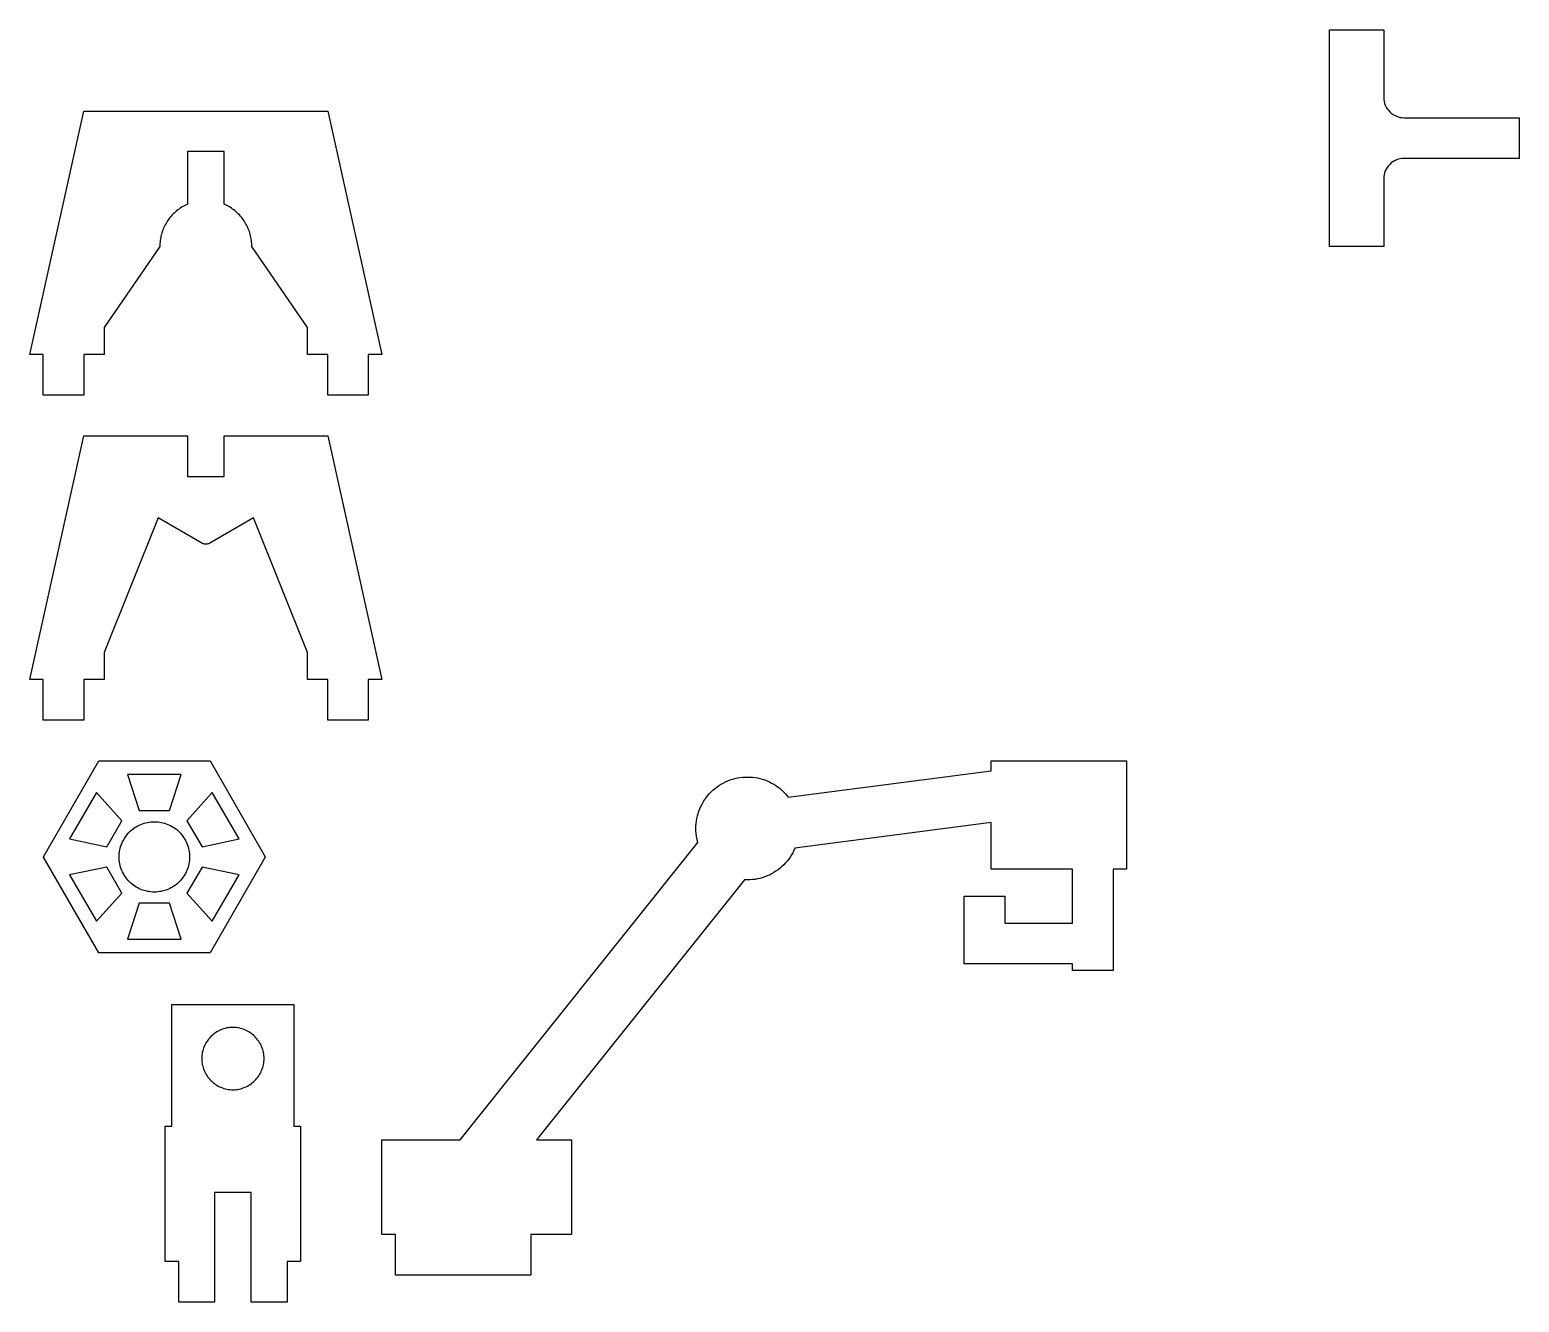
# Model space of a CAD drawing. Header units: millimetres. Extents: x 4 to 356, y 4 to 259.
# Drawn here: x 206 to 316, y 11 to 105 of the extents above; entities that cross this region are included whole.
import ezdxf

# ---------------------------------------------------------------- set-up
doc = ezdxf.new("R2010")
doc.units = ezdxf.units.MM
doc.layers.add('CUT', color=1, linetype='Continuous')
doc.layers.add('ENGRAVE', color=5, linetype='Continuous')

msp = doc.modelspace()

# ---------------------------------------------------------------- linework, layer by layer
at = {"layer": 'CUT'}
for points in [[(306, 89), (305.96, 89), (302.04, 89), (302, 89), (302, 89.04), (302, 104.96), (302, 105), (302.04, 105), (305.96, 105), (306, 105), (306, 104.96), (306, 100), (306.01, 99.85), (306.03, 99.71), (306.06, 99.56), (306.11, 99.43), (306.18, 99.29), (306.25, 99.17), (306.34, 99.05), (306.44, 98.94), (306.55, 98.84), (306.67, 98.75), (306.79, 98.68), (306.93, 98.61), (307.06, 98.56), (307.21, 98.53), (307.35, 98.51), (307.5, 98.5), (315.96, 98.5), (316, 98.5), (316, 98.46), (316, 95.54), (316, 95.5), (315.96, 95.5), (307.5, 95.5), (307.35, 95.49), (307.21, 95.47), (307.06, 95.44), (306.93, 95.39), (306.79, 95.32), (306.67, 95.25), (306.55, 95.16), (306.44, 95.06), (306.34, 94.95), (306.25, 94.83), (306.18, 94.71), (306.11, 94.57), (306.06, 94.44), (306.03, 94.29), (306.01, 94.15), (306, 94), (306, 89.04)], [(210, 99), (228, 99), (232, 81), (231, 81), (231, 78), (228, 78), (228, 81), (226.5, 81), (226.5, 83), (222.4, 89), (222.4, 89.11), (222.39, 89.22), (222.38, 89.33), (222.37, 89.44), (222.35, 89.55), (222.33, 89.66), (222.31, 89.77), (222.28, 89.88), (222.25, 89.99), (222.22, 90.09), (222.18, 90.2), (222.14, 90.3), (222.1, 90.4), (222.05, 90.5), (222, 90.6), (221.94, 90.7), (221.89, 90.8), (221.83, 90.89), (221.76, 90.98), (221.7, 91.07), (221.63, 91.16), (221.56, 91.24), (221.48, 91.32), (221.4, 91.4), (221.32, 91.48), (221.24, 91.56), (221.16, 91.63), (221.07, 91.7), (220.98, 91.76), (220.89, 91.83), (220.8, 91.89), (220.7, 91.94), (220.6, 92), (220.5, 92.05), (220.4, 92.1), (220.35, 92.12), (220.35, 96), (217.65, 96), (217.65, 92.12), (217.6, 92.1), (217.5, 92.05), (217.4, 92), (217.3, 91.94), (217.2, 91.89), (217.11, 91.83), (217.02, 91.76), (216.93, 91.7), (216.84, 91.63), (216.76, 91.56), (216.68, 91.48), (216.6, 91.4), (216.52, 91.32), (216.44, 91.24), (216.37, 91.16), (216.3, 91.07), (216.24, 90.98), (216.17, 90.89), (216.11, 90.8), (216.06, 90.7), (216, 90.6), (215.95, 90.5), (215.9, 90.4), (215.86, 90.3), (215.82, 90.2), (215.78, 90.09), (215.75, 89.99), (215.72, 89.88), (215.69, 89.77), (215.67, 89.66), (215.65, 89.55), (215.63, 89.44), (215.62, 89.33), (215.61, 89.22), (215.6, 89.11), (215.6, 89), (211.5, 83), (211.5, 81), (210, 81), (210, 78), (207, 78), (207, 81), (206, 81)], [(217.65, 75), (217.65, 72), (220.35, 72), (220.35, 75), (228, 75), (232, 57), (231, 57), (231, 54), (228, 54), (228, 57), (226.5, 57), (226.5, 59), (222.52, 68.94), (219.3, 67.08), (219.25, 67.05), (219.2, 67.03), (219.14, 67.02), (219.09, 67.01), (219.03, 67), (218.97, 67), (218.91, 67.01), (218.86, 67.02), (218.8, 67.03), (218.75, 67.05), (218.7, 67.08), (215.48, 68.94), (211.5, 59), (211.5, 57), (210, 57), (210, 54), (207, 54), (207, 57), (206, 57), (210, 75)], [(207, 43.9), (207.01, 43.91), (211.09, 50.99), (211.1, 51), (211.11, 51), (219.28, 51), (219.3, 51), (219.31, 50.99), (223.39, 43.91), (223.4, 43.9), (223.39, 43.89), (219.31, 36.81), (219.3, 36.8), (219.28, 36.8), (211.11, 36.8), (211.1, 36.8), (211.09, 36.81), (207.01, 43.89)], [(233, 16), (232, 16), (232, 23), (237.78, 23), (255.35, 44.96), (255.31, 45.08), (255.27, 45.26), (255.24, 45.44), (255.22, 45.63), (255.2, 45.81), (255.2, 46), (255.2, 46.19), (255.22, 46.37), (255.24, 46.56), (255.27, 46.74), (255.31, 46.92), (255.36, 47.1), (255.42, 47.28), (255.49, 47.45), (255.56, 47.62), (255.65, 47.79), (255.74, 47.95), (255.84, 48.11), (255.95, 48.26), (256.06, 48.41), (256.18, 48.55), (256.31, 48.69), (256.45, 48.82), (256.59, 48.94), (256.74, 49.05), (256.89, 49.16), (257.05, 49.26), (257.21, 49.35), (257.38, 49.44), (257.55, 49.51), (257.72, 49.58), (257.9, 49.64), (258.08, 49.69), (258.26, 49.73), (258.44, 49.76), (258.63, 49.78), (258.81, 49.8), (259, 49.8), (259.19, 49.8), (259.37, 49.78), (259.56, 49.76), (259.74, 49.73), (259.92, 49.69), (260.1, 49.64), (260.28, 49.58), (260.45, 49.51), (260.62, 49.44), (260.79, 49.35), (260.95, 49.26), (261.11, 49.16), (261.26, 49.05), (261.41, 48.94), (261.55, 48.82), (261.69, 48.69), (261.82, 48.55), (261.94, 48.41), (262.02, 48.31), (277, 50.26), (277, 51), (287, 51), (287, 43), (286, 43), (286, 39), (286, 36), (286, 35.5), (283, 35.5), (283, 36), (275, 36), (275, 39), (275, 41), (278, 41), (278, 39), (283, 39), (283, 43), (277, 43), (277, 46.43), (262.51, 44.54), (262.44, 44.38), (262.35, 44.21), (262.26, 44.05), (262.16, 43.89), (262.05, 43.74), (261.94, 43.59), (261.82, 43.45), (261.69, 43.31), (261.55, 43.18), (261.41, 43.06), (261.26, 42.95), (261.11, 42.84), (260.95, 42.74), (260.79, 42.65), (260.62, 42.56), (260.45, 42.49), (260.28, 42.42), (260.1, 42.36), (259.92, 42.31), (259.74, 42.27), (259.56, 42.24), (259.37, 42.22), (259.19, 42.2), (259, 42.2), (258.81, 42.2), (258.78, 42.21), (243.42, 23), (246, 23), (246, 16), (243, 16), (243, 13), (233, 13)], [(222.35, 19.1), (219.65, 19.1), (219.65, 11), (217, 11), (217, 14), (216, 14), (216, 24), (216.5, 24), (216.5, 33), (225.5, 33), (225.5, 24), (226, 24), (226, 14), (225, 14), (225, 11), (222.35, 11)], [(223.3, 29.11), (223.29, 29.23), (223.28, 29.34), (223.26, 29.45), (223.23, 29.56), (223.2, 29.67), (223.17, 29.77), (223.12, 29.88), (223.08, 29.98), (223.03, 30.08), (222.97, 30.18), (222.91, 30.28), (222.85, 30.37), (222.78, 30.46), (222.7, 30.54), (222.63, 30.63), (222.54, 30.7), (222.46, 30.78), (222.37, 30.85), (222.28, 30.91), (222.18, 30.97), (222.08, 31.03), (221.98, 31.08), (221.88, 31.12), (221.77, 31.17), (221.67, 31.2), (221.56, 31.23), (221.45, 31.26), (221.34, 31.28), (221.23, 31.29), (221.11, 31.3), (221, 31.3), (220.89, 31.3), (220.77, 31.29), (220.66, 31.28), (220.55, 31.26), (220.44, 31.23), (220.33, 31.2), (220.23, 31.17), (220.12, 31.12), (220.02, 31.08), (219.92, 31.03), (219.82, 30.97), (219.72, 30.91), (219.63, 30.85), (219.54, 30.78), (219.46, 30.7), (219.37, 30.63), (219.3, 30.54), (219.22, 30.46), (219.15, 30.37), (219.09, 30.28), (219.03, 30.18), (218.97, 30.08), (218.92, 29.98), (218.88, 29.88), (218.83, 29.77), (218.8, 29.67), (218.77, 29.56), (218.74, 29.45), (218.72, 29.34), (218.71, 29.23), (218.7, 29.11), (218.7, 29), (218.7, 28.89), (218.71, 28.77), (218.72, 28.66), (218.74, 28.55), (218.77, 28.44), (218.8, 28.33), (218.83, 28.23), (218.88, 28.12), (218.92, 28.02), (218.97, 27.92), (219.03, 27.82), (219.09, 27.72), (219.15, 27.63), (219.22, 27.54), (219.3, 27.46), (219.37, 27.37), (219.46, 27.3), (219.54, 27.22), (219.63, 27.15), (219.72, 27.09), (219.82, 27.03), (219.92, 26.97), (220.02, 26.92), (220.12, 26.88), (220.23, 26.83), (220.33, 26.8), (220.44, 26.77), (220.55, 26.74), (220.66, 26.72), (220.77, 26.71), (220.89, 26.7), (221, 26.7), (221.11, 26.7), (221.23, 26.71), (221.34, 26.72), (221.45, 26.74), (221.56, 26.77), (221.67, 26.8), (221.77, 26.83), (221.88, 26.88), (221.98, 26.92), (222.08, 26.97), (222.18, 27.03), (222.28, 27.09), (222.37, 27.15), (222.46, 27.22), (222.54, 27.3), (222.63, 27.37), (222.7, 27.46), (222.78, 27.54), (222.85, 27.63), (222.91, 27.72), (222.97, 27.82), (223.03, 27.92), (223.08, 28.02), (223.12, 28.12), (223.17, 28.23), (223.2, 28.33), (223.23, 28.44), (223.26, 28.55), (223.28, 28.66), (223.29, 28.77), (223.3, 28.89), (223.3, 29)]]:
    msp.add_lwpolyline(points, close=True, dxfattribs=at)
at = {"layer": 'ENGRAVE'}
for points in [[(216.31, 47.32), (217.18, 49.99), (213.22, 49.99), (214.09, 47.32), (216.31, 47.32)], [(212.79, 46.57), (210.92, 48.65), (208.94, 45.23), (211.68, 44.65), (212.79, 46.57)], [(218.72, 44.65), (221.46, 45.23), (219.48, 48.65), (217.61, 46.57), (218.72, 44.65)], [(217.8, 43.9), (217.8, 43.77), (217.79, 43.64), (217.77, 43.52), (217.75, 43.39), (217.72, 43.27), (217.69, 43.14), (217.65, 43.02), (217.6, 42.9), (217.55, 42.79), (217.49, 42.67), (217.43, 42.56), (217.36, 42.45), (217.29, 42.35), (217.21, 42.25), (217.13, 42.15), (217.04, 42.06), (216.95, 41.97), (216.85, 41.89), (216.75, 41.81), (216.64, 41.74), (216.54, 41.67), (216.42, 41.61), (216.31, 41.55), (216.19, 41.5), (216.08, 41.45), (215.95, 41.41), (215.83, 41.38), (215.71, 41.35), (215.58, 41.33), (215.45, 41.31), (215.33, 41.3), (215.2, 41.3), (215.07, 41.3), (214.94, 41.31), (214.82, 41.33), (214.69, 41.35), (214.57, 41.38), (214.44, 41.41), (214.32, 41.45), (214.2, 41.5), (214.09, 41.55), (213.97, 41.61), (213.86, 41.67), (213.75, 41.74), (213.65, 41.81), (213.55, 41.89), (213.45, 41.97), (213.36, 42.06), (213.27, 42.15), (213.19, 42.25), (213.11, 42.35), (213.04, 42.45), (212.97, 42.56), (212.91, 42.67), (212.85, 42.79), (212.8, 42.9), (212.75, 43.02), (212.71, 43.14), (212.68, 43.27), (212.65, 43.39), (212.63, 43.52), (212.61, 43.64), (212.6, 43.77), (212.6, 43.9), (212.6, 44.03), (212.61, 44.15), (212.63, 44.28), (212.65, 44.41), (212.68, 44.53), (212.71, 44.65), (212.75, 44.77), (212.8, 44.89), (212.85, 45.01), (212.91, 45.12), (212.97, 45.24), (213.04, 45.34), (213.11, 45.45), (213.19, 45.55), (213.27, 45.64), (213.36, 45.74), (213.45, 45.83), (213.55, 45.91), (213.65, 45.99), (213.75, 46.06), (213.86, 46.13), (213.97, 46.19), (214.09, 46.25), (214.2, 46.3), (214.32, 46.35), (214.44, 46.39), (214.57, 46.42), (214.69, 46.45), (214.82, 46.47), (214.94, 46.49), (215.07, 46.5), (215.2, 46.5), (215.33, 46.5), (215.45, 46.49), (215.58, 46.47), (215.71, 46.45), (215.83, 46.42), (215.95, 46.39), (216.08, 46.35), (216.19, 46.3), (216.31, 46.25), (216.42, 46.19), (216.54, 46.13), (216.64, 46.06), (216.75, 45.99), (216.85, 45.91), (216.95, 45.83), (217.04, 45.74), (217.13, 45.64), (217.21, 45.55), (217.29, 45.45), (217.36, 45.34), (217.43, 45.24), (217.49, 45.12), (217.55, 45.01), (217.6, 44.89), (217.65, 44.77), (217.69, 44.65), (217.72, 44.53), (217.75, 44.41), (217.77, 44.28), (217.79, 44.15), (217.8, 44.03), (217.8, 43.9)], [(211.68, 43.15), (208.94, 42.57), (210.92, 39.14), (212.79, 41.22), (211.68, 43.15)], [(217.61, 41.22), (219.48, 39.14), (221.46, 42.57), (218.72, 43.15), (217.61, 41.22)], [(214.09, 40.47), (213.22, 37.81), (217.18, 37.81), (216.31, 40.47), (214.09, 40.47)]]:
    msp.add_lwpolyline(points, dxfattribs=at)

doc.saveas('drawing.dxf')
